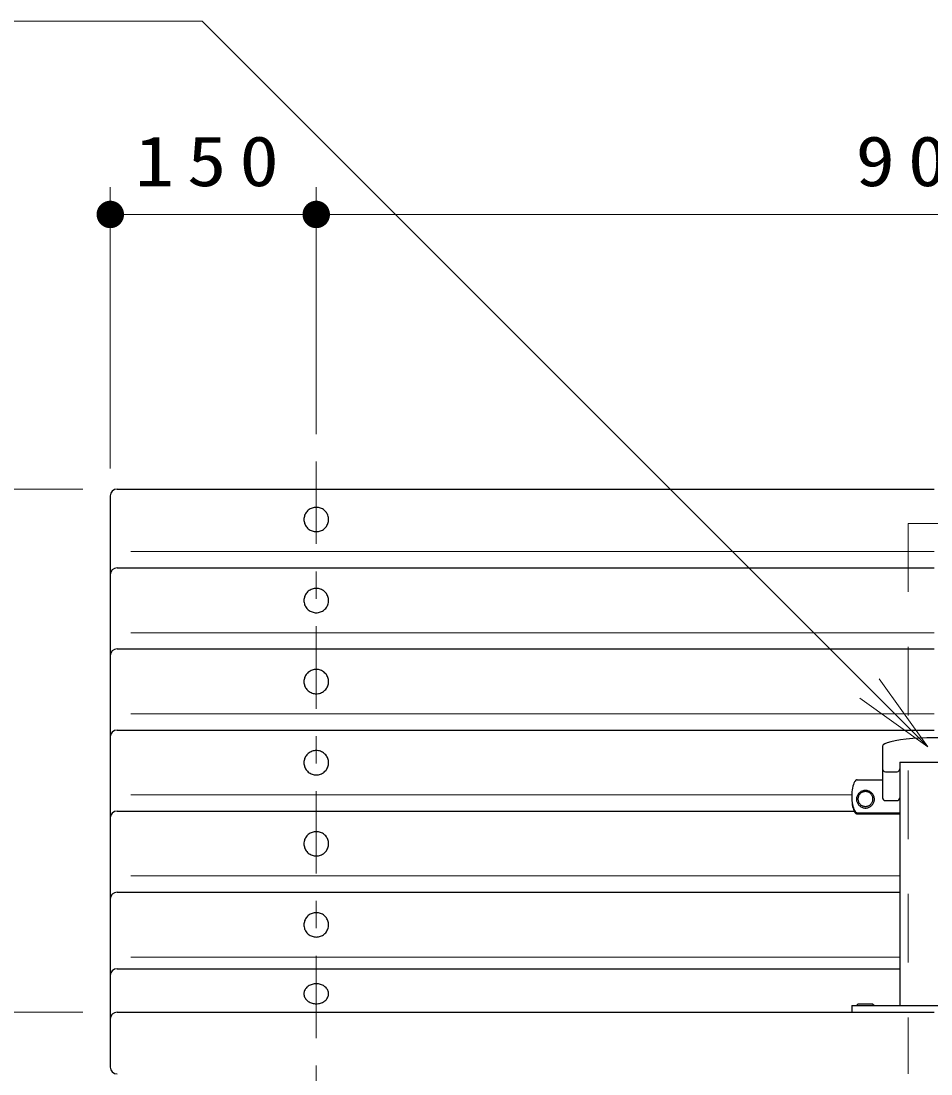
# Model space of a CAD drawing. Units: millimetres on the paper, scale 1:20. Extents: x -361 to 9, y -38 to 343.
# Drawn here: x -298.2 to -265.07, y 119 to 157.34 of the extents above; entities that cross this region are included whole.
import ezdxf

# ---------------------------------------------------------------- set-up
doc = ezdxf.new("R2010")
doc.units = ezdxf.units.MM
doc.linetypes.add('USER1', pattern=[4.5, 2.5, -2])
doc.linetypes.add('USER2', pattern=[6, 3, -1, 1, -1])
doc.layers.add('1_20', color=7, linetype='Continuous', lineweight=25)
doc.styles.add('ＭＳ ゴシック', font='')
doc.styles.get('ＭＳ ゴシック').set_extended_font_data('MS Gothic')

# ---------------------------------------------------------------- blocks, each defined once
blk = doc.blocks.new('filled_dot')
at = {"color": 0, "linetype": 'Continuous', "lineweight": -2, "const_width": 1.25}
blk.add_lwpolyline([(-0.625, 0, 1), (0.625, 0, 1)], format="xyb", close=True, dxfattribs=at)

msp = doc.modelspace()

# ---------------------------------------------------------------- linework, layer by layer
at = {"layer": '1_20', "lineweight": 13}
for p, q in [((-294.955, 141.049), (-294.955, 151.299)), ((-287.455, 142.299), (-287.455, 151.299)), ((-294.955, 150.299), (-287.455, 150.299)), ((-287.455, 150.299), (-242.455, 150.299)), ((-295.955, 140.295), (-318.455, 140.295)), ((-294.205, 138.018), (-264.955, 138.018)), ((-294.205, 135.065), (-264.955, 135.065)), ((-266.952, 133.389), (-265.185, 130.914)), ((-265.185, 130.914), (-267.306, 133.035)), ((-265.185, 130.914), (-267.659, 132.682)), ((-294.205, 132.112), (-264.955, 132.112)), ((-294.205, 129.16), (-267.954, 129.16)), ((-294.205, 126.207), (-266.205, 126.207)), ((-294.205, 123.254), (-266.205, 123.254)), ((-295.955, 121.245), (-308.455, 121.245))]:
    msp.add_line(p, q, dxfattribs=at)
at = {"layer": '1_20', "linetype": 'USER2', "lineweight": 13}
msp.add_line((-287.455, 141.299), (-287.455, 78.295), dxfattribs=at)
at = {"layer": '1_20'}
for p, q in [((-294.955, 140.049), (-294.955, 119.245)), ((-294.705, 140.299), (-264.955, 140.299)), ((-294.705, 137.427), (-264.955, 137.427)), ((-294.705, 134.474), (-264.955, 134.474)), ((-294.705, 131.521), (-264.955, 131.521)), ((-266.83, 130.935), (-266.83, 129.049)), ((-266.73, 130.004), (-266.305, 130.004)), ((-266.205, 130.346), (-266.205, 121.491)), ((-266.205, 130.346), (-263.705, 130.346)), ((-267.755, 129.71), (-266.83, 129.71)), ((-266.73, 128.949), (-266.305, 128.949)), ((-294.705, 128.568), (-267.866, 128.568)), ((-267.755, 128.507), (-266.205, 128.507)), ((-267.755, 128.466), (-266.205, 128.466)), ((-294.705, 125.615), (-266.205, 125.615)), ((-294.705, 122.828), (-266.205, 122.828)), ((-294.705, 121.245), (-264.955, 121.245)), ((-267.955, 121.491), (-267.955, 121.245)), ((-267.955, 121.491), (-261.955, 121.491)), ((-267.73, 121.533), (-267.78, 121.491)), ((-267.18, 121.533), (-267.73, 121.533)), ((-267.18, 121.533), (-267.13, 121.491))]:
    msp.add_line(p, q, dxfattribs=at)
at = {"layer": '1_20', "linetype": 'USER1', "lineweight": 13}
for q in [(-265.905, 118.995), (-264.005, 139.049)]:
    msp.add_line((-265.905, 139.049), q, dxfattribs=at)
at = {"layer": '1_20', "lineweight": 13}
msp.add_lwpolyline([(-265.185, 130.914), (-291.613, 157.343), (-333.646, 157.343)], dxfattribs=at)
at = {"layer": '1_20'}
for points in [[(-287.005, 139.189), (-287.007, 139.228), (-287.012, 139.266), (-287.02, 139.304), (-287.032, 139.341), (-287.047, 139.377), (-287.065, 139.411), (-287.086, 139.444), (-287.11, 139.474), (-287.137, 139.503), (-287.166, 139.529), (-287.197, 139.552), (-287.23, 139.573), (-287.265, 139.591), (-287.301, 139.606), (-287.338, 139.617), (-287.377, 139.626), (-287.416, 139.631), (-287.455, 139.632), (-287.494, 139.631), (-287.533, 139.626), (-287.571, 139.617), (-287.609, 139.606), (-287.645, 139.591), (-287.68, 139.573), (-287.713, 139.552), (-287.744, 139.529), (-287.773, 139.503), (-287.8, 139.474), (-287.823, 139.444), (-287.845, 139.411), (-287.863, 139.377), (-287.878, 139.341), (-287.889, 139.304), (-287.898, 139.266), (-287.903, 139.228), (-287.905, 139.189), (-287.903, 139.151), (-287.898, 139.113), (-287.889, 139.075), (-287.878, 139.038), (-287.863, 139.002), (-287.845, 138.968), (-287.823, 138.935), (-287.8, 138.905), (-287.773, 138.876), (-287.744, 138.85), (-287.713, 138.827), (-287.68, 138.806), (-287.645, 138.788), (-287.609, 138.773), (-287.571, 138.762), (-287.533, 138.753), (-287.494, 138.748), (-287.455, 138.747), (-287.416, 138.748), (-287.377, 138.753), (-287.338, 138.762), (-287.301, 138.773), (-287.265, 138.788), (-287.23, 138.806), (-287.197, 138.827), (-287.166, 138.85), (-287.137, 138.876), (-287.11, 138.905), (-287.086, 138.935), (-287.065, 138.968), (-287.047, 139.002), (-287.032, 139.038), (-287.02, 139.075), (-287.012, 139.113), (-287.007, 139.151)], [(-287.005, 136.237), (-287.007, 136.275), (-287.012, 136.313), (-287.02, 136.351), (-287.032, 136.388), (-287.047, 136.424), (-287.065, 136.458), (-287.086, 136.491), (-287.11, 136.521), (-287.137, 136.55), (-287.166, 136.576), (-287.197, 136.599), (-287.23, 136.62), (-287.265, 136.638), (-287.301, 136.653), (-287.338, 136.664), (-287.377, 136.673), (-287.416, 136.678), (-287.455, 136.68), (-287.494, 136.678), (-287.533, 136.673), (-287.571, 136.664), (-287.609, 136.653), (-287.645, 136.638), (-287.68, 136.62), (-287.713, 136.599), (-287.744, 136.576), (-287.773, 136.55), (-287.8, 136.521), (-287.823, 136.491), (-287.845, 136.458), (-287.863, 136.424), (-287.878, 136.388), (-287.889, 136.351), (-287.898, 136.313), (-287.903, 136.275), (-287.905, 136.237), (-287.903, 136.198), (-287.898, 136.16), (-287.889, 136.122), (-287.878, 136.085), (-287.863, 136.049), (-287.845, 136.015), (-287.823, 135.983), (-287.8, 135.952), (-287.773, 135.923), (-287.744, 135.897), (-287.713, 135.874), (-287.68, 135.853), (-287.645, 135.835), (-287.609, 135.82), (-287.571, 135.809), (-287.533, 135.8), (-287.494, 135.795), (-287.455, 135.794), (-287.416, 135.795), (-287.377, 135.8), (-287.338, 135.809), (-287.301, 135.82), (-287.265, 135.835), (-287.23, 135.853), (-287.197, 135.874), (-287.166, 135.897), (-287.137, 135.923), (-287.11, 135.952), (-287.086, 135.983), (-287.065, 136.015), (-287.047, 136.049), (-287.032, 136.085), (-287.02, 136.122), (-287.012, 136.16), (-287.007, 136.198)], [(-287.005, 133.284), (-287.007, 133.322), (-287.012, 133.361), (-287.02, 133.398), (-287.032, 133.435), (-287.047, 133.471), (-287.065, 133.505), (-287.086, 133.538), (-287.11, 133.568), (-287.137, 133.597), (-287.166, 133.623), (-287.197, 133.646), (-287.23, 133.667), (-287.265, 133.685), (-287.301, 133.7), (-287.338, 133.712), (-287.377, 133.72), (-287.416, 133.725), (-287.455, 133.727), (-287.494, 133.725), (-287.533, 133.72), (-287.571, 133.712), (-287.609, 133.7), (-287.645, 133.685), (-287.68, 133.667), (-287.713, 133.646), (-287.744, 133.623), (-287.773, 133.597), (-287.8, 133.568), (-287.823, 133.538), (-287.845, 133.505), (-287.863, 133.471), (-287.878, 133.435), (-287.889, 133.398), (-287.898, 133.361), (-287.903, 133.322), (-287.905, 133.284), (-287.903, 133.245), (-287.898, 133.207), (-287.889, 133.169), (-287.878, 133.132), (-287.863, 133.096), (-287.845, 133.062), (-287.823, 133.03), (-287.8, 132.999), (-287.773, 132.97), (-287.744, 132.944), (-287.713, 132.921), (-287.68, 132.9), (-287.645, 132.882), (-287.609, 132.867), (-287.571, 132.856), (-287.533, 132.847), (-287.494, 132.842), (-287.455, 132.841), (-287.416, 132.842), (-287.377, 132.847), (-287.338, 132.856), (-287.301, 132.867), (-287.265, 132.882), (-287.23, 132.9), (-287.197, 132.921), (-287.166, 132.944), (-287.137, 132.97), (-287.11, 132.999), (-287.086, 133.03), (-287.065, 133.062), (-287.047, 133.096), (-287.032, 133.132), (-287.02, 133.169), (-287.012, 133.207), (-287.007, 133.245)], [(-287.005, 130.331), (-287.007, 130.369), (-287.012, 130.408), (-287.02, 130.445), (-287.032, 130.482), (-287.047, 130.518), (-287.065, 130.552), (-287.086, 130.585), (-287.11, 130.615), (-287.137, 130.644), (-287.166, 130.67), (-287.197, 130.694), (-287.23, 130.714), (-287.265, 130.732), (-287.301, 130.747), (-287.338, 130.759), (-287.377, 130.767), (-287.416, 130.772), (-287.455, 130.774), (-287.494, 130.772), (-287.533, 130.767), (-287.571, 130.759), (-287.609, 130.747), (-287.645, 130.732), (-287.68, 130.714), (-287.713, 130.694), (-287.744, 130.67), (-287.773, 130.644), (-287.8, 130.615), (-287.823, 130.585), (-287.845, 130.552), (-287.863, 130.518), (-287.878, 130.482), (-287.889, 130.445), (-287.898, 130.408), (-287.903, 130.369), (-287.905, 130.331), (-287.903, 130.292), (-287.898, 130.254), (-287.889, 130.216), (-287.878, 130.179), (-287.863, 130.144), (-287.845, 130.109), (-287.823, 130.077), (-287.8, 130.046), (-287.773, 130.018), (-287.744, 129.991), (-287.713, 129.968), (-287.68, 129.947), (-287.645, 129.929), (-287.609, 129.915), (-287.571, 129.903), (-287.533, 129.895), (-287.494, 129.89), (-287.455, 129.888), (-287.416, 129.89), (-287.377, 129.895), (-287.338, 129.903), (-287.301, 129.915), (-287.265, 129.929), (-287.23, 129.947), (-287.197, 129.968), (-287.166, 129.991), (-287.137, 130.018), (-287.11, 130.046), (-287.086, 130.077), (-287.065, 130.109), (-287.047, 130.144), (-287.032, 130.179), (-287.02, 130.216), (-287.012, 130.254), (-287.007, 130.292)], [(-267.78, 128.999), (-267.779, 128.971), (-267.775, 128.944), (-267.769, 128.917), (-267.76, 128.89), (-267.749, 128.864), (-267.736, 128.839), (-267.721, 128.816), (-267.704, 128.794), (-267.685, 128.773), (-267.664, 128.754), (-267.641, 128.737), (-267.617, 128.722), (-267.592, 128.709), (-267.566, 128.699), (-267.539, 128.69), (-267.511, 128.684), (-267.483, 128.681), (-267.455, 128.679), (-267.427, 128.681), (-267.398, 128.684), (-267.371, 128.69), (-267.344, 128.699), (-267.317, 128.709), (-267.292, 128.722), (-267.268, 128.737), (-267.246, 128.754), (-267.225, 128.773), (-267.206, 128.794), (-267.189, 128.816), (-267.173, 128.839), (-267.16, 128.864), (-267.149, 128.89), (-267.141, 128.917), (-267.135, 128.944), (-267.131, 128.971), (-267.13, 128.999), (-267.131, 129.027), (-267.135, 129.055), (-267.141, 129.082), (-267.149, 129.109), (-267.16, 129.135), (-267.173, 129.159), (-267.189, 129.183), (-267.206, 129.205), (-267.225, 129.226), (-267.246, 129.244), (-267.268, 129.261), (-267.292, 129.276), (-267.317, 129.289), (-267.344, 129.3), (-267.371, 129.308), (-267.398, 129.314), (-267.427, 129.318), (-267.455, 129.319), (-267.483, 129.318), (-267.511, 129.314), (-267.539, 129.308), (-267.566, 129.3), (-267.592, 129.289), (-267.617, 129.276), (-267.641, 129.261), (-267.664, 129.244), (-267.685, 129.226), (-267.704, 129.205), (-267.721, 129.183), (-267.736, 129.159), (-267.749, 129.135), (-267.76, 129.109), (-267.769, 129.082), (-267.775, 129.055), (-267.779, 129.027)], [(-267.18, 129.008), (-267.181, 129.032), (-267.184, 129.055), (-267.189, 129.078), (-267.196, 129.101), (-267.206, 129.123), (-267.217, 129.144), (-267.23, 129.163), (-267.244, 129.182), (-267.26, 129.2), (-267.278, 129.216), (-267.297, 129.23), (-267.317, 129.243), (-267.339, 129.254), (-267.361, 129.263), (-267.384, 129.27), (-267.407, 129.275), (-267.431, 129.278), (-267.455, 129.279), (-267.479, 129.278), (-267.503, 129.275), (-267.526, 129.27), (-267.549, 129.263), (-267.571, 129.254), (-267.592, 129.243), (-267.613, 129.23), (-267.632, 129.216), (-267.649, 129.2), (-267.665, 129.182), (-267.68, 129.163), (-267.693, 129.144), (-267.704, 129.123), (-267.713, 129.101), (-267.72, 129.078), (-267.726, 129.055), (-267.729, 129.032), (-267.73, 129.008), (-267.729, 128.985), (-267.726, 128.961), (-267.72, 128.938), (-267.713, 128.916), (-267.704, 128.894), (-267.693, 128.873), (-267.68, 128.853), (-267.665, 128.834), (-267.649, 128.817), (-267.632, 128.801), (-267.613, 128.786), (-267.592, 128.774), (-267.571, 128.763), (-267.549, 128.754), (-267.526, 128.747), (-267.503, 128.742), (-267.479, 128.739), (-267.455, 128.738), (-267.431, 128.739), (-267.407, 128.742), (-267.384, 128.747), (-267.361, 128.754), (-267.339, 128.763), (-267.317, 128.774), (-267.297, 128.786), (-267.278, 128.801), (-267.26, 128.817), (-267.244, 128.834), (-267.23, 128.853), (-267.217, 128.873), (-267.206, 128.894), (-267.196, 128.916), (-267.189, 128.938), (-267.184, 128.961), (-267.181, 128.985)], [(-287.005, 127.378), (-287.007, 127.416), (-287.012, 127.455), (-287.02, 127.493), (-287.032, 127.529), (-287.047, 127.565), (-287.065, 127.599), (-287.086, 127.632), (-287.11, 127.663), (-287.137, 127.691), (-287.166, 127.717), (-287.197, 127.741), (-287.23, 127.761), (-287.265, 127.779), (-287.301, 127.794), (-287.338, 127.806), (-287.377, 127.814), (-287.416, 127.819), (-287.455, 127.821), (-287.494, 127.819), (-287.533, 127.814), (-287.571, 127.806), (-287.609, 127.794), (-287.645, 127.779), (-287.68, 127.761), (-287.713, 127.741), (-287.744, 127.717), (-287.773, 127.691), (-287.8, 127.663), (-287.823, 127.632), (-287.845, 127.599), (-287.863, 127.565), (-287.878, 127.529), (-287.889, 127.493), (-287.898, 127.455), (-287.903, 127.416), (-287.905, 127.378), (-287.903, 127.339), (-287.898, 127.301), (-287.889, 127.263), (-287.878, 127.226), (-287.863, 127.191), (-287.845, 127.156), (-287.823, 127.124), (-287.8, 127.093), (-287.773, 127.065), (-287.744, 127.039), (-287.713, 127.015), (-287.68, 126.994), (-287.645, 126.976), (-287.609, 126.962), (-287.571, 126.95), (-287.533, 126.942), (-287.494, 126.937), (-287.455, 126.935), (-287.416, 126.937), (-287.377, 126.942), (-287.338, 126.95), (-287.301, 126.962), (-287.265, 126.976), (-287.23, 126.994), (-287.197, 127.015), (-287.166, 127.039), (-287.137, 127.065), (-287.11, 127.093), (-287.086, 127.124), (-287.065, 127.156), (-287.047, 127.191), (-287.032, 127.226), (-287.02, 127.263), (-287.012, 127.301), (-287.007, 127.339)], [(-287.005, 124.425), (-287.007, 124.464), (-287.012, 124.502), (-287.02, 124.54), (-287.032, 124.576), (-287.047, 124.612), (-287.065, 124.646), (-287.086, 124.679), (-287.11, 124.71), (-287.137, 124.738), (-287.166, 124.764), (-287.197, 124.788), (-287.23, 124.809), (-287.265, 124.826), (-287.301, 124.841), (-287.338, 124.853), (-287.377, 124.861), (-287.416, 124.866), (-287.455, 124.868), (-287.494, 124.866), (-287.533, 124.861), (-287.571, 124.853), (-287.609, 124.841), (-287.645, 124.826), (-287.68, 124.809), (-287.713, 124.788), (-287.744, 124.764), (-287.773, 124.738), (-287.8, 124.71), (-287.823, 124.679), (-287.845, 124.646), (-287.863, 124.612), (-287.878, 124.576), (-287.889, 124.54), (-287.898, 124.502), (-287.903, 124.464), (-287.905, 124.425), (-287.903, 124.386), (-287.898, 124.348), (-287.889, 124.31), (-287.878, 124.273), (-287.863, 124.238), (-287.845, 124.203), (-287.823, 124.171), (-287.8, 124.14), (-287.773, 124.112), (-287.744, 124.086), (-287.713, 124.062), (-287.68, 124.041), (-287.645, 124.024), (-287.609, 124.009), (-287.571, 123.997), (-287.533, 123.989), (-287.494, 123.984), (-287.455, 123.982), (-287.416, 123.984), (-287.377, 123.989), (-287.338, 123.997), (-287.301, 124.009), (-287.265, 124.024), (-287.23, 124.041), (-287.197, 124.062), (-287.166, 124.086), (-287.137, 124.112), (-287.11, 124.14), (-287.086, 124.171), (-287.065, 124.203), (-287.047, 124.238), (-287.032, 124.273), (-287.02, 124.31), (-287.012, 124.348), (-287.007, 124.386)], [(-287.005, 121.916), (-287.007, 121.948), (-287.012, 121.979), (-287.02, 122.01), (-287.032, 122.04), (-287.047, 122.07), (-287.065, 122.098), (-287.086, 122.125), (-287.11, 122.15), (-287.137, 122.173), (-287.166, 122.195), (-287.197, 122.214), (-287.23, 122.231), (-287.265, 122.246), (-287.301, 122.258), (-287.338, 122.268), (-287.377, 122.274), (-287.416, 122.279), (-287.455, 122.28), (-287.494, 122.279), (-287.533, 122.274), (-287.571, 122.268), (-287.609, 122.258), (-287.645, 122.246), (-287.68, 122.231), (-287.713, 122.214), (-287.744, 122.195), (-287.773, 122.173), (-287.8, 122.15), (-287.823, 122.125), (-287.845, 122.098), (-287.863, 122.07), (-287.878, 122.04), (-287.89, 122.01), (-287.898, 121.979), (-287.903, 121.948), (-287.905, 121.916), (-287.903, 121.884), (-287.898, 121.853), (-287.89, 121.822), (-287.878, 121.791), (-287.863, 121.762), (-287.845, 121.734), (-287.823, 121.707), (-287.8, 121.682), (-287.773, 121.659), (-287.744, 121.637), (-287.713, 121.618), (-287.68, 121.601), (-287.645, 121.586), (-287.609, 121.574), (-287.571, 121.564), (-287.533, 121.557), (-287.494, 121.553), (-287.455, 121.552), (-287.416, 121.553), (-287.377, 121.557), (-287.338, 121.564), (-287.301, 121.574), (-287.265, 121.586), (-287.23, 121.601), (-287.197, 121.618), (-287.166, 121.637), (-287.137, 121.659), (-287.11, 121.682), (-287.086, 121.707), (-287.065, 121.734), (-287.047, 121.762), (-287.032, 121.791), (-287.02, 121.822), (-287.012, 121.853), (-287.007, 121.884)]]:
    msp.add_lwpolyline(points, close=True, dxfattribs=at)
for points in [[(-263.08, 130.935), (-263.099, 130.978), (-263.156, 131.02), (-263.249, 131.06), (-263.377, 131.097), (-263.538, 131.132), (-263.727, 131.162), (-263.941, 131.188), (-264.176, 131.208), (-264.427, 131.223), (-264.688, 131.232), (-264.955, 131.235), (-265.222, 131.232), (-265.483, 131.223), (-265.734, 131.208), (-265.969, 131.188), (-266.183, 131.162), (-266.372, 131.132), (-266.532, 131.097), (-266.66, 131.06), (-266.754, 131.02), (-266.811, 130.978), (-266.83, 130.935)], [(-267.755, 129.71), (-267.781, 129.704), (-267.807, 129.689), (-267.831, 129.664), (-267.855, 129.629), (-267.877, 129.585), (-267.896, 129.533), (-267.913, 129.474), (-267.928, 129.409), (-267.94, 129.338), (-267.948, 129.264), (-267.953, 129.187), (-267.955, 129.108), (-267.953, 129.03), (-267.948, 128.953), (-267.94, 128.878), (-267.928, 128.807), (-267.913, 128.742), (-267.896, 128.683), (-267.877, 128.631), (-267.855, 128.587), (-267.831, 128.553), (-267.807, 128.527), (-267.781, 128.512), (-267.755, 128.507)], [(-267.955, 129.088), (-267.954, 129.014), (-267.95, 128.94), (-267.944, 128.869), (-267.934, 128.801), (-267.922, 128.737), (-267.907, 128.678), (-267.89, 128.624), (-267.871, 128.578), (-267.85, 128.539), (-267.828, 128.507), (-267.804, 128.485), (-267.78, 128.471), (-267.768, 128.467), (-267.755, 128.466)]]:
    msp.add_lwpolyline(points, dxfattribs=at)
for centre, radius, start, end in [((-294.705, 140.049), 0.25, 90, 180), ((-294.705, 137.177), 0.25, 90, 180), ((-294.705, 134.224), 0.25, 90, 180), ((-294.705, 131.271), 0.25, 90, 180), ((-266.73, 130.104), 0.1, 180, 270), ((-266.305, 130.104), 0.1, 270, 0), ((-266.73, 129.049), 0.1, 180, 270), ((-266.305, 129.049), 0.1, 270, 0), ((-294.705, 128.318), 0.25, 90, 180), ((-294.705, 125.365), 0.25, 90, 180), ((-294.705, 122.578), 0.25, 90, 180), ((-294.705, 120.995), 0.25, 90, 180), ((-294.705, 119.245), 0.25, 180, 270)]:
    msp.add_arc(centre, radius, start, end, dxfattribs=at)

# ---------------------------------------------------------------- block references
at = {"layer": '1_20', "lineweight": 13, "xscale": 0.4, "yscale": 0.4}
msp.add_blockref('filled_dot', (-294.955, 150.299), dxfattribs=at)
at = {"layer": '1_20', "lineweight": 13, "xscale": 0.4, "yscale": 0.4, "rotation": 180}
msp.add_blockref('filled_dot', (-287.455, 150.299), dxfattribs=at)

# ---------------------------------------------------------------- texts
at = {"layer": '1_20', "char_height": 1.833, "attachment_point": 8, "style": 'ＭＳ ゴシック'}
for s, insert in [('\\T1.33;\\W1.15;150', (-291.205, 151.299)), ('\\T1.33;\\W1.15;900', (-264.955, 151.299))]:
    msp.add_mtext(s, dxfattribs=dict(at, insert=insert))

doc.saveas('drawing.dxf')
